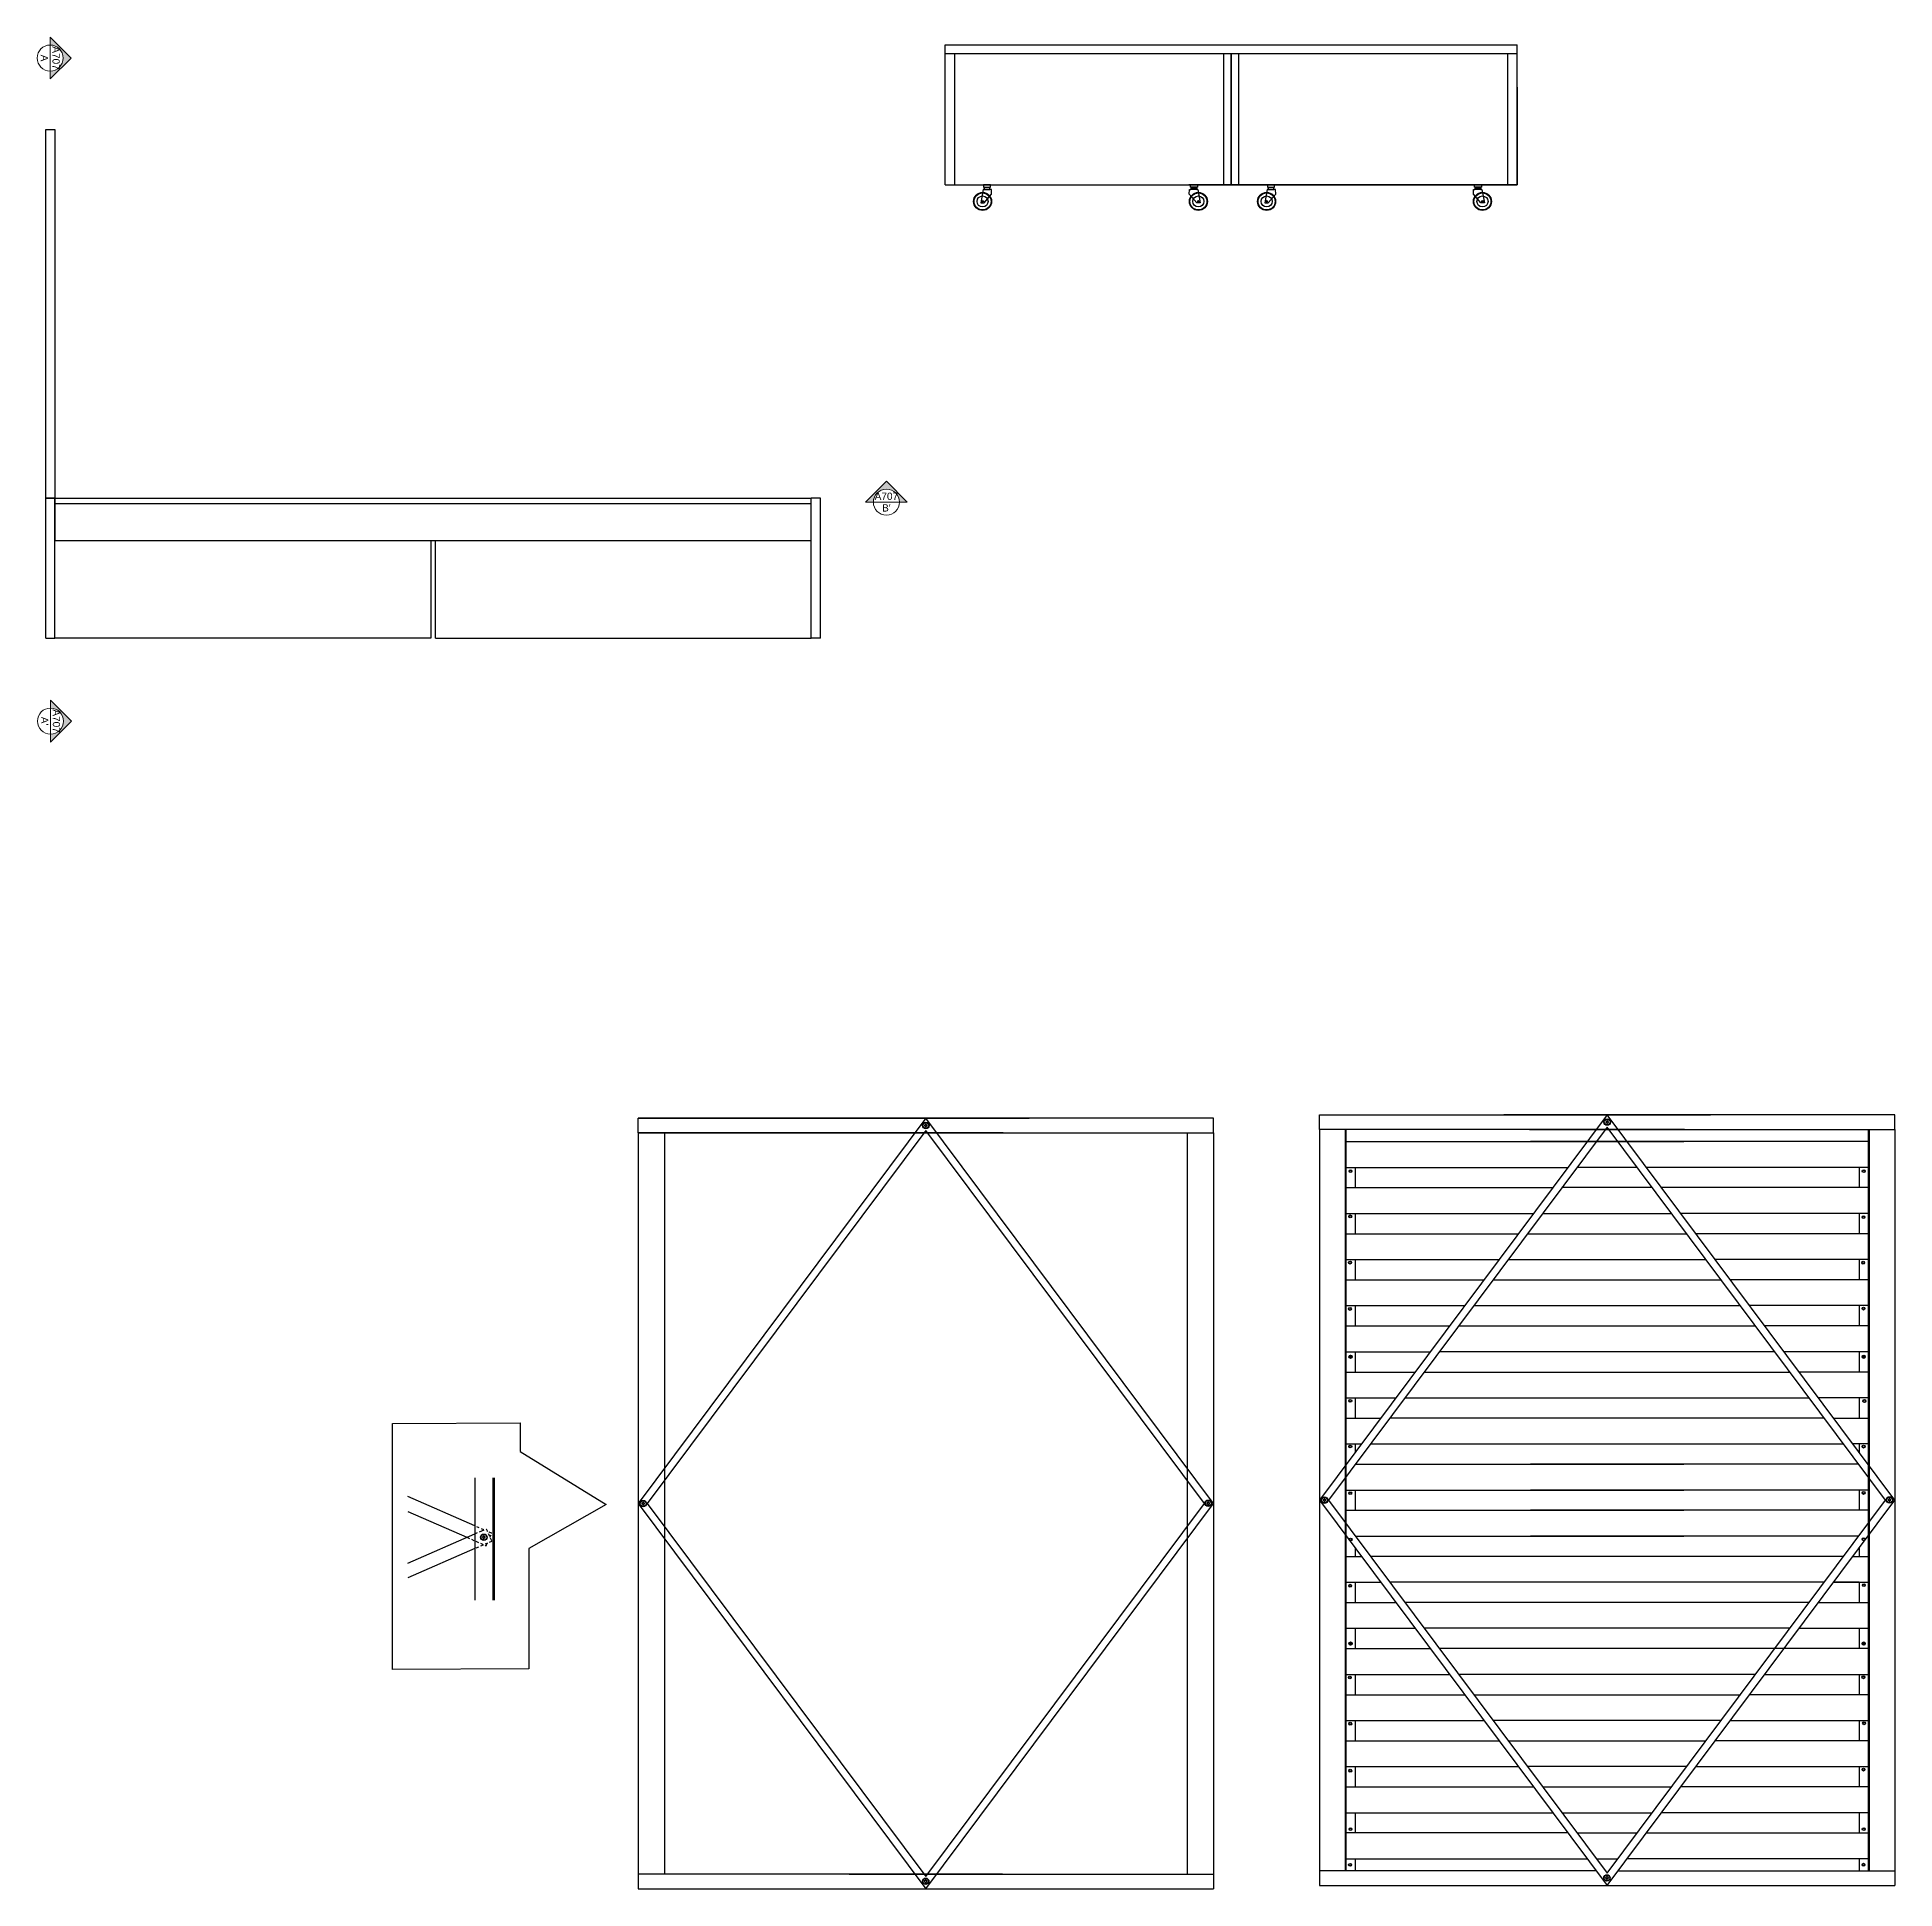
# Model space of a CAD drawing. Header units: millimetres. Extents: x -1233 to 3094, y -223 to 1764.
# Drawn here: x 2470 to 2974, y 183 to 686 of the extents above; entities that cross this region are included whole.
import ezdxf
from ezdxf.enums import TextEntityAlignment as Align

# ---------------------------------------------------------------- set-up
doc = ezdxf.new("R2010")
doc.units = ezdxf.units.MM
doc.linetypes.add('JIS_02_0.7', pattern=[1.35, 0.75, -0.6])
doc.layers.get('0').update_dxf_attribs({"color": 8})
doc.layers.add('A-PRSP-1', color=7, linetype='Continuous', lineweight=40)
doc.layers.add('QUOTE', color=5, linetype='Continuous')
doc.styles.get("Standard").update_dxf_attribs({"font": 'Arial.ttf'})

# ---------------------------------------------------------------- blocks, each defined once
blk = doc.blocks.new('SYMBOL')
at = {"layer": 'A-PRSP-1', "linetype": 'Continuous', "lineweight": 20}
h = blk.add_hatch(color=256, dxfattribs=at)
h.dxf.hatch_style = 1
h.paths.add_polyline_path([(11.206, 4.948), (11.316, 4.948, -1), (11.678, 4.948), (11.788, 4.948), (11.497, 5.241)])
at = {"linetype": 'Continuous', "lineweight": 20}
blk.add_line((11.316, 4.948), (11.678, 4.948), dxfattribs=at)
at = {"layer": 'A-PRSP-1', "linetype": 'Continuous', "lineweight": 20}
for p, q in [((11.206, 4.948), (11.497, 5.241)), ((11.788, 4.948), (11.497, 5.241)), ((11.316, 4.948), (11.206, 4.948)), ((11.678, 4.948), (11.788, 4.948))]:
    blk.add_line(p, q, dxfattribs=at)
blk.add_circle((11.497, 4.948), 0.181, dxfattribs=at)
at = {"linetype": 'Continuous', "lineweight": 20}
for tag, p in [('SEZIONE', (11.497, 4.918)), ('TAVOLA', (11.497, 5.08))]:
    blk.add_attdef(tag, text='', height=0.1, dxfattribs=at).set_placement(p, align=Align.TOP_CENTER)

msp = doc.modelspace()

# ---------------------------------------------------------------- linework, layer by layer
for p, q in [((2716.5, 645.48), (2716.5, 683.48)), ((2716.5, 683.48), (2871.5, 683.48)), ((2792, 681.01), (2716.5, 681.01)), ((2719, 681.01), (2719, 645.48)), ((2792, 645.48), (2792, 681.01)), ((2794.5, 681.01), (2792, 681.01)), ((2792, 645.48), (2792, 681.01)), ((2869, 681.01), (2793.5, 681.01)), ((2794, 681.01), (2794, 645.48)), ((2794, 645.48), (2794, 681.01)), ((2796, 681.01), (2796, 645.48)), ((2796, 681.01), (2796, 645.48)), ((2871.5, 681.01), (2869, 681.01)), ((2869, 645.48), (2869, 681.01)), ((2871.5, 645.48), (2871.5, 683.48)), ((2716.5, 645.48), (2716.5, 671.98)), ((2719, 671.98), (2719, 645.48)), ((2869, 645.48), (2869, 671.98)), ((2871.5, 671.98), (2871.5, 645.48)), ((2472.68, 560.54), (2472.68, 660.54)), ((2472.68, 660.54), (2475.18, 660.54)), ((2475.18, 660.54), (2475.18, 560.54)), ((2716.5, 645.48), (2871.5, 645.48)), ((2716.5, 645.48), (2719, 645.48)), ((2716.5, 645.48), (2794.5, 645.48)), ((2727.4, 644.89), (2727.43, 644.72)), ((2728.18, 644.93), (2728.18, 644.7)), ((2780, 645.48), (2782.5, 645.48)), ((2869, 645.48), (2782.5, 645.48)), ((2782.5, 645.48), (2869, 645.48)), ((2782.5, 645.48), (2869, 645.48)), ((2783.55, 644.93), (2783.55, 644.7)), ((2784.33, 644.89), (2784.31, 644.72)), ((2794.5, 645.48), (2792, 645.48)), ((2793.5, 645.48), (2796, 645.48)), ((2793.5, 645.48), (2871.5, 645.48)), ((2804.4, 644.89), (2804.43, 644.72)), ((2805.18, 644.93), (2805.18, 644.7)), ((2860.55, 644.93), (2860.55, 644.7)), ((2861.33, 644.89), (2861.31, 644.72)), ((2871.5, 645.48), (2869, 645.48)), ((2726.74, 644.25), (2726.1, 640.58)), ((2726.1, 640.58), (2727.05, 640.58)), ((2727.05, 644.25), (2726.74, 644.25)), ((2727.05, 640.58), (2729.08, 642.97)), ((2729.04, 644.27), (2728.66, 644.27)), ((2729.08, 642.97), (2729.04, 644.27)), ((2782.65, 642.97), (2782.7, 644.27)), ((2784.68, 640.58), (2782.65, 642.97)), ((2782.7, 644.27), (2783.08, 644.27)), ((2784.68, 644.25), (2784.99, 644.25)), ((2785.63, 640.58), (2784.68, 640.58)), ((2784.99, 644.25), (2785.63, 640.58)), ((2803.74, 644.25), (2803.1, 640.58)), ((2803.1, 640.58), (2804.05, 640.58)), ((2804.05, 644.25), (2803.74, 644.25)), ((2804.05, 640.58), (2806.08, 642.97)), ((2806.04, 644.27), (2805.66, 644.27)), ((2806.08, 642.97), (2806.04, 644.27)), ((2859.65, 642.97), (2859.7, 644.27)), ((2861.68, 640.58), (2859.65, 642.97)), ((2859.7, 644.27), (2860.08, 644.27)), ((2861.68, 644.25), (2861.99, 644.25)), ((2862.63, 640.58), (2861.68, 640.58)), ((2861.99, 644.25), (2862.63, 640.58)), ((2475.18, 560.54), (2472.68, 560.54)), ((2472.68, 522.54), (2472.68, 560.54)), ((2472.68, 560.54), (2475.18, 560.54)), ((2475.18, 560.54), (2680.18, 560.54)), ((2475.18, 522.54), (2475.18, 560.54)), ((2475.18, 560.54), (2475.18, 559.04)), ((2475.18, 549.04), (2475.18, 560.54)), ((2475.18, 559.04), (2680.18, 559.04)), ((2475.18, 559.04), (2475.18, 549.04)), ((2682.68, 560.54), (2680.18, 560.54)), ((2680.18, 522.54), (2680.18, 560.54)), ((2680.18, 549.04), (2680.18, 560.54)), ((2682.68, 522.54), (2682.68, 560.54)), ((2475.18, 549.04), (2577.06, 549.04)), ((2475.18, 522.54), (2475.18, 549.04)), ((2475.18, 549.04), (2680.18, 549.04)), ((2577.06, 549.04), (2577.06, 522.54)), ((2578.31, 522.54), (2578.31, 549.04)), ((2578.31, 549.04), (2680.18, 549.04)), ((2680.18, 522.54), (2680.18, 549.04)), ((2472.68, 522.54), (2475.18, 522.54)), ((2577.06, 522.54), (2475.18, 522.54)), ((2578.31, 522.54), (2680.18, 522.54)), ((2682.68, 522.54), (2680.18, 522.54)), ((2817.9, 389.3), (2817.9, 393.3)), ((2817.9, 393.3), (2923.9, 393.3)), ((2895.9, 393.3), (2817.9, 288.8)), ((2973.9, 393.3), (2867.9, 393.3)), ((2973.9, 288.8), (2895.9, 393.3)), ((2973.9, 389.3), (2973.9, 393.3)), ((2633.23, 388.39), (2633.23, 392.39)), ((2633.23, 392.39), (2739.23, 392.39)), ((2789.23, 392.39), (2633.23, 392.39)), ((2711.23, 392.39), (2633.23, 287.89)), ((2732.23, 388.39), (2633.23, 388.39)), ((2633.23, 388.39), (2633.23, 187.39)), ((2633.23, 388.39), (2789.23, 388.39)), ((2711.23, 389.05), (2635.72, 287.89)), ((2640.43, 388.39), (2640.43, 187.39)), ((2789.23, 287.89), (2711.23, 392.39)), ((2786.73, 287.89), (2711.23, 389.05)), ((2782.03, 388.39), (2782.03, 187.39)), ((2789.23, 388.39), (2789.23, 392.39)), ((2789.23, 388.39), (2789.23, 187.39)), ((2916.9, 389.3), (2817.9, 389.3)), ((2817.9, 389.3), (2817.9, 188.3)), ((2895.9, 389.96), (2820.4, 288.8)), ((2824.9, 389.3), (2824.9, 188.3)), ((2825.1, 389.3), (2825.1, 188.3)), ((2874.9, 389.3), (2973.9, 389.3)), ((2971.41, 288.8), (2895.9, 389.96)), ((2966.7, 389.3), (2966.7, 188.3)), ((2966.9, 389.3), (2966.9, 188.3)), ((2973.9, 389.3), (2973.9, 188.3)), ((2825.1, 386.05), (2916.7, 386.05)), ((2966.7, 386.05), (2875.1, 386.05)), ((2825.1, 379.05), (2885.26, 379.05)), ((2827.6, 379.05), (2827.6, 373.55)), ((2904.04, 379.05), (2887.76, 379.05)), ((2966.7, 379.05), (2906.54, 379.05)), ((2964.2, 379.05), (2964.2, 373.55)), ((2825.1, 373.55), (2881.16, 373.55)), ((2908.15, 373.55), (2883.65, 373.55)), ((2966.7, 373.55), (2910.64, 373.55)), ((2825.1, 366.55), (2875.93, 366.55)), ((2827.6, 366.55), (2827.6, 361.05)), ((2878.43, 366.55), (2913.37, 366.55)), ((2966.7, 366.55), (2915.87, 366.55)), ((2964.2, 366.55), (2964.2, 361.05)), ((2825.1, 361.05), (2871.83, 361.05)), ((2874.32, 361.05), (2917.48, 361.05)), ((2966.7, 361.05), (2919.97, 361.05)), ((2825.1, 354.05), (2866.6, 354.05)), ((2827.6, 354.05), (2827.6, 348.55)), ((2869.1, 354.05), (2922.7, 354.05)), ((2966.7, 354.05), (2925.2, 354.05)), ((2964.2, 354.05), (2964.2, 348.55)), ((2825.1, 348.55), (2862.5, 348.55)), ((2864.99, 348.55), (2926.81, 348.55)), ((2966.7, 348.55), (2929.3, 348.55)), ((2825.1, 341.55), (2857.27, 341.55)), ((2827.6, 341.55), (2827.6, 336.05)), ((2859.77, 341.55), (2932.03, 341.55)), ((2966.7, 341.55), (2934.53, 341.55)), ((2964.2, 341.55), (2964.2, 336.05)), ((2825.1, 336.05), (2853.17, 336.05)), ((2855.66, 336.05), (2936.14, 336.05)), ((2966.7, 336.05), (2938.63, 336.05)), ((2825.1, 329.05), (2847.94, 329.05)), ((2827.6, 329.05), (2827.6, 323.55)), ((2941.36, 329.05), (2850.44, 329.05)), ((2966.7, 329.05), (2943.86, 329.05)), ((2964.2, 329.05), (2964.2, 323.55)), ((2825.1, 323.55), (2843.84, 323.55)), ((2846.33, 323.55), (2945.47, 323.55)), ((2966.7, 323.55), (2947.96, 323.55)), ((2825.1, 316.55), (2838.61, 316.55)), ((2827.6, 316.55), (2827.6, 311.05)), ((2841.11, 316.55), (2950.69, 316.55)), ((2966.7, 316.55), (2953.19, 316.55)), ((2964.2, 316.55), (2964.2, 311.05)), ((2566.67, 309.62), (2601.23, 309.77)), ((2566.69, 242.88), (2566.67, 309.62)), ((2601.23, 309.77), (2601.25, 302.02)), ((2825.1, 311.05), (2834.51, 311.05)), ((2954.8, 311.05), (2837, 311.05)), ((2957.29, 311.05), (2966.7, 311.05)), ((2825.1, 304.05), (2829.28, 304.05)), ((2827.6, 304.05), (2827.6, 301.8)), ((2831.78, 304.05), (2960.02, 304.05)), ((2966.7, 304.05), (2962.52, 304.05)), ((2964.2, 304.05), (2964.2, 301.8)), ((2601.25, 302.02), (2624.63, 287.64)), ((2827.67, 298.55), (2916.7, 298.55)), ((2964.13, 298.55), (2875.1, 298.55)), ((2589.01, 294.87), (2589.01, 261.67)), ((2593.88, 294.87), (2593.88, 261.67)), ((2594.27, 294.87), (2594.27, 261.67)), ((2624.63, 287.64), (2603.65, 275.66)), ((2633.23, 287.89), (2711.23, 183.39)), ((2635.72, 287.89), (2711.23, 186.74)), ((2711.23, 183.39), (2789.23, 287.89)), ((2711.23, 186.74), (2786.73, 287.89)), ((2817.9, 288.8), (2895.9, 184.3)), ((2820.4, 288.8), (2895.9, 187.65)), ((2825.1, 291.55), (2916.7, 291.55)), ((2827.6, 291.55), (2827.6, 286.05)), ((2966.7, 291.55), (2875.1, 291.55)), ((2895.9, 184.3), (2973.9, 288.8)), ((2895.9, 187.65), (2971.41, 288.8)), ((2964.2, 291.55), (2964.2, 286.05)), ((2825.1, 286.05), (2916.7, 286.05)), ((2966.7, 286.05), (2875.1, 286.05)), ((2827.67, 279.05), (2916.7, 279.05)), ((2964.13, 279.05), (2875.1, 279.05)), ((2603.65, 275.66), (2603.65, 243.05)), ((2825.1, 273.55), (2829.28, 273.55)), ((2827.6, 275.81), (2827.6, 273.55)), ((2960.02, 273.55), (2831.78, 273.55)), ((2962.52, 273.55), (2966.9, 273.55)), ((2964.2, 275.81), (2964.2, 273.55)), ((2825.1, 266.55), (2834.51, 266.55)), ((2827.6, 266.55), (2827.6, 261.05)), ((2954.8, 266.55), (2837, 266.55)), ((2964.2, 266.55), (2957.29, 266.55)), ((2957.29, 266.55), (2966.7, 266.55)), ((2964.2, 266.55), (2964.2, 261.05)), ((2825.1, 261.05), (2838.61, 261.05)), ((2950.69, 261.05), (2841.11, 261.05)), ((2953.19, 261.05), (2966.7, 261.05)), ((2825.1, 254.05), (2843.84, 254.05)), ((2827.6, 254.05), (2827.6, 248.55)), ((2945.47, 254.05), (2846.33, 254.05)), ((2947.96, 254.05), (2966.7, 254.05)), ((2964.2, 254.05), (2964.2, 248.55)), ((2825.1, 248.55), (2847.94, 248.55)), ((2966.7, 248.55), (2850.44, 248.55)), ((2603.65, 243.05), (2566.69, 242.88)), ((2825.1, 241.55), (2853.17, 241.55)), ((2827.6, 241.55), (2827.6, 236.05)), ((2936.14, 241.55), (2855.66, 241.55)), ((2938.63, 241.55), (2966.7, 241.55)), ((2964.2, 241.55), (2964.2, 236.05)), ((2825.1, 236.05), (2857.27, 236.05)), ((2859.77, 236.05), (2932.03, 236.05)), ((2966.7, 236.05), (2934.53, 236.05)), ((2825.1, 229.05), (2862.5, 229.05)), ((2827.6, 229.05), (2827.6, 223.55)), ((2926.81, 229.05), (2864.99, 229.05)), ((2929.3, 229.05), (2966.7, 229.05)), ((2964.2, 229.05), (2964.2, 223.55)), ((2825.1, 223.55), (2866.6, 223.55)), ((2869.1, 223.55), (2922.7, 223.55)), ((2966.7, 223.55), (2925.2, 223.55)), ((2825.1, 216.55), (2871.83, 216.55)), ((2827.6, 216.55), (2827.6, 211.05)), ((2917.48, 216.55), (2874.32, 216.55)), ((2919.97, 216.55), (2966.7, 216.55)), ((2964.2, 216.55), (2964.2, 211.05)), ((2825.1, 211.05), (2875.93, 211.05)), ((2878.43, 211.05), (2913.37, 211.05)), ((2966.7, 211.05), (2915.87, 211.05)), ((2825.1, 204.05), (2881.16, 204.05)), ((2827.6, 204.05), (2827.6, 198.55)), ((2883.65, 204.05), (2908.15, 204.05)), ((2966.7, 204.05), (2910.64, 204.05)), ((2964.2, 204.05), (2964.2, 198.55)), ((2885.26, 198.55), (2825.1, 198.55)), ((2887.76, 198.55), (2904.04, 198.55)), ((2906.54, 198.55), (2966.7, 198.55)), ((2964.2, 198.55), (2966.7, 198.55)), ((2825.1, 191.55), (2890.49, 191.55)), ((2827.6, 191.55), (2827.6, 188.3)), ((2892.99, 191.55), (2898.82, 191.55)), ((2966.7, 191.55), (2901.31, 191.55)), ((2964.2, 191.55), (2964.2, 188.3)), ((2633.23, 187.39), (2633.23, 183.39)), ((2732.03, 187.39), (2633.23, 187.39)), ((2690.43, 187.39), (2789.23, 187.39)), ((2789.23, 187.39), (2789.23, 183.39)), ((2817.9, 188.3), (2817.9, 184.3)), ((2892.92, 188.3), (2817.9, 188.3)), ((2898.89, 188.3), (2973.9, 188.3)), ((2973.9, 188.3), (2973.9, 184.3)), ((2633.23, 183.39), (2789.23, 183.39)), ((2817.9, 184.3), (2973.9, 184.3))]:
    msp.add_line(p, q)
for points in [[(2728.78, 644.9), (2728.78, 645.48), (2726.83, 645.48), (2726.83, 644.9)], [(2728.61, 644.27), (2728.61, 644.71), (2727.02, 644.71), (2727.02, 644.27)], [(2782.96, 644.9), (2782.96, 645.48), (2784.9, 645.48), (2784.9, 644.9)], [(2783.12, 644.27), (2783.12, 644.71), (2784.71, 644.71), (2784.71, 644.27)], [(2805.78, 644.9), (2805.78, 645.48), (2803.83, 645.48), (2803.83, 644.9)], [(2805.61, 644.27), (2805.61, 644.71), (2804.02, 644.71), (2804.02, 644.27)], [(2859.96, 644.9), (2859.96, 645.48), (2861.9, 645.48), (2861.9, 644.9)], [(2860.12, 644.27), (2860.12, 644.71), (2861.71, 644.71), (2861.71, 644.27)]]:
    msp.add_lwpolyline(points, close=True)
for points in [[(2711.34, 390.06), (2711.34, 390.3, -0.414214), (2711.36, 390.32), (2711.6, 390.32, 0.414214), (2711.62, 390.34), (2711.62, 390.49, 0.414214), (2711.6, 390.51), (2711.36, 390.51, -0.414214), (2711.34, 390.53), (2711.34, 390.77, 0.414214), (2711.32, 390.79), (2711.16, 390.79, 0.414214), (2711.15, 390.77), (2711.15, 390.53, -0.414214), (2711.13, 390.51), (2710.88, 390.51, 0.414214), (2710.87, 390.49), (2710.87, 390.34, 0.414214), (2710.88, 390.32), (2711.13, 390.32, -0.414214), (2711.15, 390.3), (2711.15, 390.06, 0.414214), (2711.16, 390.04), (2711.32, 390.04, 0.414214)], [(2896.02, 390.97), (2896.02, 391.21, -0.414214), (2896.04, 391.23), (2896.28, 391.23, 0.414214), (2896.3, 391.25), (2896.3, 391.4, 0.414214), (2896.28, 391.42), (2896.04, 391.42, -0.414214), (2896.02, 391.44), (2896.02, 391.68, 0.414214), (2896, 391.7), (2895.84, 391.7, 0.414214), (2895.82, 391.68), (2895.82, 391.44, -0.414214), (2895.8, 391.42), (2895.56, 391.42, 0.414214), (2895.54, 391.4), (2895.54, 391.25, 0.414214), (2895.56, 391.23), (2895.8, 391.23, -0.414214), (2895.82, 391.21), (2895.82, 390.97, 0.414214), (2895.84, 390.95), (2896, 390.95, 0.414214)], [(2826.4, 327.53), (2826.4, 327.65, -0.414214), (2826.41, 327.66), (2826.53, 327.66, 0.414214), (2826.54, 327.67), (2826.54, 327.75, 0.414214), (2826.53, 327.76), (2826.41, 327.76, -0.414214), (2826.4, 327.77), (2826.4, 327.9, 0.414214), (2826.39, 327.91), (2826.31, 327.91, 0.414214), (2826.3, 327.9), (2826.3, 327.77, -0.414214), (2826.29, 327.76), (2826.17, 327.76, 0.414214), (2826.16, 327.75), (2826.16, 327.67, 0.414214), (2826.17, 327.66), (2826.29, 327.66, -0.414214), (2826.3, 327.65), (2826.3, 327.53, 0.414214), (2826.31, 327.52), (2826.39, 327.52, 0.414214)], [(2965.4, 327.53), (2965.4, 327.65, 0.414214), (2965.39, 327.66), (2965.27, 327.66, -0.414214), (2965.26, 327.67), (2965.26, 327.75, -0.414214), (2965.27, 327.76), (2965.39, 327.76, 0.414214), (2965.4, 327.77), (2965.4, 327.9, -0.414214), (2965.41, 327.91), (2965.49, 327.91, -0.414214), (2965.5, 327.9), (2965.5, 327.77, 0.414214), (2965.51, 327.76), (2965.63, 327.76, -0.414214), (2965.64, 327.75), (2965.64, 327.67, -0.414214), (2965.63, 327.66), (2965.51, 327.66, 0.414214), (2965.5, 327.65), (2965.5, 327.53, -0.414214), (2965.49, 327.52), (2965.41, 327.52, -0.414214)], [(2634.72, 287.51), (2634.72, 287.76, -0.414214), (2634.74, 287.78), (2634.98, 287.78, 0.414214), (2635, 287.79), (2635, 287.95, 0.414214), (2634.98, 287.97), (2634.74, 287.97, -0.414214), (2634.72, 287.99), (2634.72, 288.23, 0.414214), (2634.7, 288.25), (2634.54, 288.25, 0.414214), (2634.52, 288.23), (2634.52, 287.99, -0.414214), (2634.51, 287.97), (2634.26, 287.97, 0.414214), (2634.24, 287.95), (2634.24, 287.79, 0.414214), (2634.26, 287.78), (2634.51, 287.78, -0.414214), (2634.52, 287.76), (2634.52, 287.51, 0.414214), (2634.54, 287.5), (2634.7, 287.5, 0.414214)], [(2787.88, 287.59), (2787.88, 287.84, -0.414214), (2787.9, 287.85), (2788.14, 287.85, 0.414214), (2788.16, 287.87), (2788.16, 288.03, 0.414214), (2788.14, 288.05), (2787.9, 288.05, -0.414214), (2787.88, 288.07), (2787.88, 288.31, 0.414214), (2787.86, 288.33), (2787.7, 288.33, 0.414214), (2787.68, 288.31), (2787.68, 288.07, -0.414214), (2787.66, 288.05), (2787.42, 288.05, 0.414214), (2787.4, 288.03), (2787.4, 287.87, 0.414214), (2787.42, 287.85), (2787.66, 287.85, -0.414214), (2787.68, 287.84), (2787.68, 287.59, 0.414214), (2787.7, 287.57), (2787.86, 287.57, 0.414214)], [(2819.4, 288.43), (2819.4, 288.67, -0.414214), (2819.41, 288.69), (2819.66, 288.69, 0.414214), (2819.68, 288.71), (2819.68, 288.86, 0.414214), (2819.66, 288.88), (2819.41, 288.88, -0.414214), (2819.4, 288.9), (2819.4, 289.14, 0.414214), (2819.38, 289.16), (2819.22, 289.16, 0.414214), (2819.2, 289.14), (2819.2, 288.9, -0.414214), (2819.18, 288.88), (2818.94, 288.88, 0.414214), (2818.92, 288.86), (2818.92, 288.71, 0.414214), (2818.94, 288.69), (2819.18, 288.69, -0.414214), (2819.2, 288.67), (2819.2, 288.43, 0.414214), (2819.22, 288.41), (2819.38, 288.41, 0.414214)], [(2972.55, 288.51), (2972.55, 288.75, -0.414214), (2972.57, 288.77), (2972.81, 288.77, 0.414214), (2972.83, 288.79), (2972.83, 288.94, 0.414214), (2972.81, 288.96), (2972.57, 288.96, -0.414214), (2972.55, 288.98), (2972.55, 289.22, 0.414214), (2972.53, 289.24), (2972.38, 289.24, 0.414214), (2972.36, 289.22), (2972.36, 288.98, -0.414214), (2972.34, 288.96), (2972.1, 288.96, 0.414214), (2972.08, 288.94), (2972.08, 288.79, 0.414214), (2972.1, 288.77), (2972.34, 288.77, -0.414214), (2972.36, 288.75), (2972.36, 288.51, 0.414214), (2972.38, 288.49), (2972.53, 288.49, 0.414214)], [(2591.54, 278.38), (2591.54, 278.62, -0.414214), (2591.56, 278.64), (2591.8, 278.64, 0.414214), (2591.82, 278.66), (2591.82, 278.82, 0.414214), (2591.8, 278.84), (2591.56, 278.84, -0.414214), (2591.54, 278.86), (2591.54, 279.1, 0.414214), (2591.52, 279.12), (2591.37, 279.12, 0.414214), (2591.35, 279.1), (2591.35, 278.86, -0.414214), (2591.33, 278.84), (2591.09, 278.84, 0.414214), (2591.07, 278.82), (2591.07, 278.66, 0.414214), (2591.09, 278.64), (2591.33, 278.64, -0.414214), (2591.35, 278.62), (2591.35, 278.38, 0.414214), (2591.37, 278.36), (2591.52, 278.36, 0.414214)], [(2826.4, 249.71), (2826.4, 249.84, -0.414214), (2826.41, 249.85), (2826.53, 249.85, 0.414214), (2826.54, 249.86), (2826.54, 249.94, 0.414214), (2826.53, 249.95), (2826.41, 249.95, -0.414214), (2826.4, 249.96), (2826.4, 250.08, 0.414214), (2826.39, 250.09), (2826.31, 250.09, 0.414214), (2826.3, 250.08), (2826.3, 249.96, -0.414214), (2826.29, 249.95), (2826.17, 249.95, 0.414214), (2826.16, 249.94), (2826.16, 249.86, 0.414214), (2826.17, 249.85), (2826.29, 249.85, -0.414214), (2826.3, 249.84), (2826.3, 249.71, 0.414214), (2826.31, 249.7), (2826.39, 249.7, 0.414214)], [(2965.4, 249.71), (2965.4, 249.84, 0.414214), (2965.39, 249.85), (2965.27, 249.85, -0.414214), (2965.26, 249.86), (2965.26, 249.94, -0.414214), (2965.27, 249.95), (2965.39, 249.95, 0.414214), (2965.4, 249.96), (2965.4, 250.08, -0.414214), (2965.41, 250.09), (2965.49, 250.09, -0.414214), (2965.5, 250.08), (2965.5, 249.96, 0.414214), (2965.51, 249.95), (2965.63, 249.95, -0.414214), (2965.64, 249.94), (2965.64, 249.86, -0.414214), (2965.63, 249.85), (2965.51, 249.85, 0.414214), (2965.5, 249.84), (2965.5, 249.71, -0.414214), (2965.49, 249.7), (2965.41, 249.7, -0.414214)], [(2895.97, 185.99), (2895.97, 186.23, -0.414214), (2895.99, 186.25), (2896.23, 186.25, 0.414214), (2896.25, 186.27), (2896.25, 186.43, 0.414214), (2896.23, 186.45), (2895.99, 186.45, -0.414214), (2895.97, 186.47), (2895.97, 186.71, 0.414214), (2895.95, 186.73), (2895.8, 186.73, 0.414214), (2895.78, 186.71), (2895.78, 186.47, -0.414214), (2895.76, 186.45), (2895.52, 186.45, 0.414214), (2895.5, 186.43), (2895.5, 186.27, 0.414214), (2895.52, 186.25), (2895.76, 186.25, -0.414214), (2895.78, 186.23), (2895.78, 185.99, 0.414214), (2895.8, 185.97), (2895.95, 185.97, 0.414214)], [(2711.29, 185.08), (2711.29, 185.32, -0.414214), (2711.31, 185.34), (2711.56, 185.34, 0.414214), (2711.58, 185.36), (2711.58, 185.51, 0.414214), (2711.56, 185.53), (2711.31, 185.53, -0.414214), (2711.29, 185.55), (2711.29, 185.79, 0.414214), (2711.28, 185.81), (2711.12, 185.81, 0.414214), (2711.1, 185.79), (2711.1, 185.55, -0.414214), (2711.08, 185.53), (2710.84, 185.53, 0.414214), (2710.82, 185.51), (2710.82, 185.36, 0.414214), (2710.84, 185.34), (2711.08, 185.34, -0.414214), (2711.1, 185.32), (2711.1, 185.08, 0.414214), (2711.12, 185.06), (2711.28, 185.06, 0.414214)]]:
    msp.add_lwpolyline(points, format="xyb", close=True)
for points in [[(2589.01, 281.82), (2570.83, 289.76)], [(2570.83, 285.72), (2586.81, 278.74)], [(2570.83, 271.76), (2589.01, 279.7)], [(2589.01, 275.65), (2570.83, 267.71)]]:
    msp.add_lwpolyline(points)
at = {"linetype": 'JIS_02_0.7'}
for points in [[(2586.81, 278.74), (2592.06, 276.45, 0.414214), (2592.08, 276.46), (2592.37, 277.12)], [(2589.01, 279.7), (2590.84, 280.5), (2592.06, 281.03, -0.414214), (2592.08, 281.02), (2593.55, 277.66, -0.414214), (2593.54, 277.63), (2592.45, 277.15), (2589.01, 275.65)], [(2593.08, 278.74), (2593.55, 279.82, 0.414214), (2593.54, 279.84), (2592.45, 280.32), (2592.37, 280.35)]]:
    msp.add_lwpolyline(points, format="xyb", dxfattribs=at)
msp.add_lwpolyline([(2591.44, 280.76), (2589.01, 281.82)], dxfattribs=at)
for centre, radius in [((2726.61, 641), 2.45), ((2726.61, 641), 2.31), ((2726.61, 641), 1.5), ((2726.61, 641), 0.228), ((2785.12, 641), 2.45), ((2785.12, 641), 2.31), ((2785.12, 641), 1.5), ((2785.12, 641), 0.228), ((2803.61, 641), 2.45), ((2803.61, 641), 2.31), ((2803.61, 641), 1.5), ((2803.61, 641), 0.228), ((2862.12, 641), 2.45), ((2862.12, 641), 2.31), ((2862.12, 641), 1.5), ((2862.12, 641), 0.228), ((2711.24, 390.41), 0.877), ((2711.24, 390.41), 0.774), ((2895.92, 391.33), 0.877), ((2895.92, 391.33), 0.774), ((2826.35, 378.02), 0.396), ((2826.35, 378.02), 0.293), ((2965.45, 378.02), 0.396), ((2965.45, 378.02), 0.293), ((2826.27, 365.76), 0.396), ((2826.27, 365.76), 0.293), ((2965.41, 365.54), 0.396), ((2965.41, 365.54), 0.293), ((2826.22, 353.22), 0.396), ((2826.22, 353.22), 0.293), ((2965.31, 353.2), 0.396), ((2965.31, 353.2), 0.293), ((2826.19, 340.66), 0.396), ((2826.19, 340.66), 0.293), ((2965.41, 340.76), 0.396), ((2965.41, 340.76), 0.293), ((2826.35, 327.71), 0.45), ((2826.35, 327.71), 0.397), ((2965.45, 327.71), 0.45), ((2965.45, 327.71), 0.397), ((2826.3, 315.74), 0.396), ((2826.3, 315.74), 0.293), ((2965.63, 315.69), 0.396), ((2965.63, 315.69), 0.293), ((2826.3, 303.35), 0.396), ((2826.3, 303.35), 0.293), ((2965.43, 303.33), 0.396), ((2965.43, 303.33), 0.293), ((2634.62, 287.87), 0.877), ((2634.62, 287.87), 0.774), ((2787.78, 287.95), 0.877), ((2787.78, 287.95), 0.774), ((2819.3, 288.79), 0.877), ((2819.3, 288.79), 0.774), ((2826.28, 290.7), 0.396), ((2826.28, 290.7), 0.293), ((2965.43, 290.77), 0.396), ((2965.43, 290.77), 0.293), ((2972.46, 288.86), 0.877), ((2972.46, 288.86), 0.774), ((2591.44, 278.74), 0.877), ((2591.44, 278.74), 0.774), ((2826.36, 278.12), 0.396), ((2826.36, 278.12), 0.293), ((2965.44, 278.2), 0.396), ((2965.44, 278.2), 0.293), ((2826.26, 265.59), 0.396), ((2826.26, 265.59), 0.293), ((2965.49, 265.76), 0.396), ((2965.49, 265.76), 0.293), ((2826.35, 249.9), 0.45), ((2826.35, 249.9), 0.397), ((2965.45, 249.9), 0.45), ((2965.45, 249.9), 0.397), ((2826.16, 240.71), 0.396), ((2826.16, 240.71), 0.293), ((2965.37, 240.78), 0.396), ((2965.37, 240.78), 0.293), ((2826.27, 228.19), 0.396), ((2826.27, 228.19), 0.293), ((2965.57, 228.29), 0.396), ((2965.57, 228.29), 0.293), ((2826.27, 215.44), 0.396), ((2826.27, 215.44), 0.293), ((2965.41, 215.74), 0.396), ((2965.41, 215.74), 0.293), ((2826.35, 199.59), 0.396), ((2826.35, 199.59), 0.293), ((2965.45, 199.59), 0.396), ((2965.45, 199.59), 0.293), ((2826.22, 189.91), 0.396), ((2826.22, 189.91), 0.293), ((2895.87, 186.35), 0.877), ((2895.87, 186.35), 0.774), ((2965.41, 189.93), 0.396), ((2965.41, 189.93), 0.293), ((2711.2, 185.44), 0.877), ((2711.2, 185.44), 0.774)]:
    msp.add_circle(centre, radius)

# ---------------------------------------------------------------- block references
at = {"layer": 'QUOTE', "xscale": 19.50110641980523, "yscale": 19.50110641980523, "zscale": 19.50110641980523, "rotation": 270}
for p, values in [((2377.38, 904.09), {'SEZIONE': 'A', 'TAVOLA': 'A707'}), ((2377.48, 724.28), {'SEZIONE': "A'", 'TAVOLA': 'A707'})]:
    msp.add_blockref('SYMBOL', p, dxfattribs=at).add_auto_attribs(values)
at = {"layer": 'QUOTE', "xscale": 19.50110641980523, "yscale": 19.50110641980523, "zscale": 19.50110641980523}
msp.add_blockref('SYMBOL', (2476.34, 462.95), dxfattribs=at).add_auto_attribs({'SEZIONE': "B'", 'TAVOLA': 'A707'})

doc.saveas('drawing.dxf')
